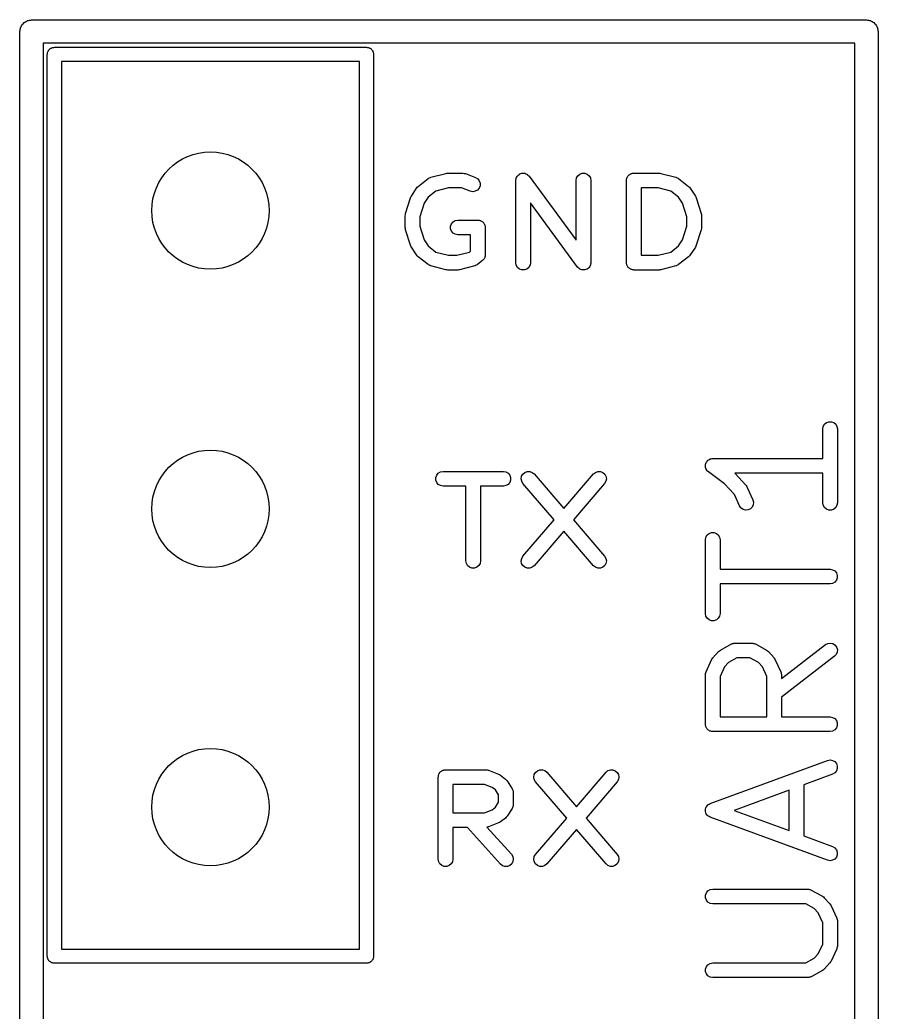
# Model space of a CAD drawing. Extents: x 10 to 287, y -200 to -10.
# Drawn here: x 62.26 to 69.57, y -58.01 to -49.56 of the extents above; entities that cross this region are included whole.
import ezdxf

# ---------------------------------------------------------------- set-up
doc = ezdxf.new("R2010")
doc.units = 0
doc.header["$MEASUREMENT"] = 0
doc.layers.add('BLACK', color=7, linetype='CONTINUOUS')

msp = doc.modelspace()

# ---------------------------------------------------------------- linework, layer by layer
at = {"layer": 'Black'}
for p, q in [((62.2704, -49.607), (62.276, -49.6003)), ((62.276, -49.6003), (62.2804, -49.5927)), ((62.2804, -49.5927), (62.2871, -49.5871)), ((62.2871, -49.5871), (62.2927, -49.5804)), ((62.2927, -49.5804), (62.3003, -49.576)), ((62.3003, -49.576), (62.307, -49.5704)), ((62.307, -49.5704), (62.3152, -49.5674)), ((62.3152, -49.5674), (62.3228, -49.563)), ((62.3228, -49.563), (62.3314, -49.5615)), ((62.3314, -49.5615), (62.3396, -49.5585)), ((62.3396, -49.5585), (62.3484, -49.5585)), ((62.3484, -49.5585), (62.357, -49.557)), ((62.357, -49.557), (69.469, -49.557)), ((69.469, -49.557), (69.4776, -49.5585)), ((69.4776, -49.5585), (69.4864, -49.5585)), ((69.4864, -49.5585), (69.4946, -49.5615)), ((69.4946, -49.5615), (69.5032, -49.563)), ((69.5032, -49.563), (69.5108, -49.5674)), ((69.5108, -49.5674), (69.519, -49.5704)), ((69.519, -49.5704), (69.5257, -49.576)), ((69.5257, -49.576), (69.5333, -49.5804)), ((69.5333, -49.5804), (69.5389, -49.5871)), ((69.5389, -49.5871), (69.5456, -49.5927)), ((69.5456, -49.5927), (69.55, -49.6003)), ((69.55, -49.6003), (69.5556, -49.607)), ((62.257, -49.657), (62.2585, -49.6484)), ((62.257, -57.15), (62.257, -49.657)), ((62.2585, -49.6396), (62.2615, -49.6314)), ((62.2585, -49.6484), (62.2585, -49.6396)), ((62.2615, -49.6314), (62.263, -49.6228)), ((62.263, -49.6228), (62.2674, -49.6152)), ((62.2674, -49.6152), (62.2704, -49.607)), ((69.5556, -49.607), (69.5586, -49.6152)), ((69.5586, -49.6152), (69.563, -49.6228)), ((69.563, -49.6228), (69.5645, -49.6314)), ((69.5645, -49.6314), (69.5675, -49.6396)), ((69.5675, -49.6396), (69.5675, -49.6484)), ((69.5675, -49.6484), (69.569, -49.657)), ((69.569, -49.657), (69.569, -60.325)), ((62.457, -49.757), (62.457, -57.15)), ((69.369, -49.757), (62.457, -49.757)), ((69.369, -60.225), (69.369, -49.757)), ((62.491, -49.851), (62.4919, -49.8458)), ((62.491, -57.531), (62.491, -49.851)), ((62.4919, -49.8406), (62.4937, -49.8357)), ((62.4919, -49.8458), (62.4919, -49.8406)), ((62.4937, -49.8357), (62.4946, -49.8305)), ((62.4946, -49.8305), (62.4972, -49.8259)), ((62.4972, -49.8259), (62.499, -49.821)), ((62.499, -49.821), (62.5024, -49.817)), ((62.5024, -49.817), (62.505, -49.8124)), ((62.505, -49.8124), (62.5091, -49.8091)), ((62.5091, -49.8091), (62.5124, -49.805)), ((62.5124, -49.805), (62.517, -49.8024)), ((62.517, -49.8024), (62.521, -49.799)), ((62.521, -49.799), (62.5259, -49.7972)), ((62.5259, -49.7972), (62.5305, -49.7946)), ((62.5305, -49.7946), (62.5357, -49.7937)), ((62.5357, -49.7937), (62.5406, -49.7919)), ((62.5406, -49.7919), (62.5458, -49.7919)), ((62.5458, -49.7919), (62.551, -49.791)), ((62.551, -49.791), (65.211, -49.791)), ((65.211, -49.791), (65.2162, -49.7919)), ((65.2162, -49.7919), (65.2214, -49.7919)), ((65.2214, -49.7919), (65.2263, -49.7937)), ((65.2263, -49.7937), (65.2315, -49.7946)), ((65.2315, -49.7946), (65.2361, -49.7972)), ((65.2361, -49.7972), (65.241, -49.799)), ((65.241, -49.799), (65.245, -49.8024)), ((65.245, -49.8024), (65.2496, -49.805)), ((65.2496, -49.805), (65.2529, -49.8091)), ((65.2529, -49.8091), (65.257, -49.8124)), ((65.257, -49.8124), (65.2596, -49.817)), ((65.2596, -49.817), (65.263, -49.821)), ((65.263, -49.821), (65.2648, -49.8259)), ((65.2648, -49.8259), (65.2674, -49.8305)), ((65.2674, -49.8305), (65.2683, -49.8357)), ((65.2683, -49.8357), (65.2701, -49.8406)), ((65.2701, -49.8406), (65.2701, -49.8458)), ((65.2701, -49.8458), (65.271, -49.851)), ((65.271, -49.851), (65.271, -57.531)), ((62.611, -49.911), (62.611, -57.471)), ((65.151, -49.911), (62.611, -49.911)), ((65.151, -57.471), (65.151, -49.911)), ((65.7577, -50.8975), (65.8863, -50.8642)), ((65.8863, -50.8642), (65.8942, -50.8635)), ((65.8942, -50.8635), (65.902, -50.8622)), ((65.902, -50.8622), (66.0306, -50.8622)), ((66.0306, -50.8622), (66.0313, -50.8623)), ((66.0313, -50.8623), (66.0319, -50.8622)), ((66.0319, -50.8622), (66.0419, -50.8642)), ((66.0419, -50.8642), (66.0519, -50.8659)), ((66.0519, -50.8659), (66.0525, -50.8663)), ((66.0525, -50.8663), (66.0532, -50.8664)), ((66.0532, -50.8664), (66.1389, -50.8997)), ((66.5155, -50.8698), (66.5172, -50.8686)), ((66.5172, -50.8686), (66.5257, -50.8661)), ((66.5257, -50.8661), (66.534, -50.8631)), ((66.534, -50.8631), (66.536, -50.8631)), ((66.536, -50.8631), (66.538, -50.8625)), ((66.538, -50.8625), (66.5469, -50.8631)), ((66.5469, -50.8631), (66.5557, -50.8631)), ((66.5557, -50.8631), (66.5576, -50.8638)), ((66.5576, -50.8638), (66.5597, -50.8639)), ((66.5597, -50.8639), (66.5678, -50.8675)), ((66.5678, -50.8675), (66.5761, -50.8705)), ((67.0279, -50.8705), (67.0483, -50.8631)), ((67.0483, -50.8631), (67.07, -50.8631)), ((67.07, -50.8631), (67.0904, -50.8705)), ((67.4565, -50.8705), (67.4616, -50.8687)), ((67.4616, -50.8687), (67.4663, -50.8659)), ((67.4663, -50.8659), (67.4717, -50.865)), ((67.4717, -50.865), (67.4769, -50.8631)), ((67.4769, -50.8631), (67.4823, -50.8631)), ((67.4823, -50.8631), (67.4877, -50.8622)), ((67.4877, -50.8622), (67.702, -50.8622)), ((67.702, -50.8622), (67.7098, -50.8635)), ((67.7098, -50.8635), (67.7177, -50.8642)), ((67.7177, -50.8642), (67.8463, -50.8975)), ((65.6493, -50.9753), (65.7351, -50.9087)), ((65.7351, -50.9087), (65.7367, -50.9078)), ((65.7367, -50.9078), (65.738, -50.9065)), ((65.738, -50.9065), (65.7462, -50.9027)), ((65.7462, -50.9027), (65.7542, -50.8985)), ((65.7542, -50.8985), (65.7561, -50.8983)), ((65.7561, -50.8983), (65.7577, -50.8975)), ((66.1389, -50.8997), (66.1575, -50.911)), ((66.1575, -50.911), (66.1711, -50.9279)), ((66.1711, -50.9279), (66.1781, -50.9485)), ((66.1781, -50.9485), (66.1776, -50.9702)), ((66.4824, -50.9247), (66.4827, -50.9227)), ((66.4824, -51.6247), (66.4824, -50.9247)), ((66.4825, -50.9206), (66.4846, -50.912)), ((66.4827, -50.9227), (66.4825, -50.9206)), ((66.4846, -50.912), (66.4861, -50.9033)), ((66.4861, -50.9033), (66.4871, -50.9015)), ((66.4871, -50.9015), (66.4876, -50.8995)), ((66.4876, -50.8995), (66.4925, -50.8922)), ((66.4925, -50.8922), (66.497, -50.8845)), ((66.497, -50.8845), (66.4985, -50.8832)), ((66.4985, -50.8832), (66.4997, -50.8815)), ((66.4997, -50.8815), (66.5068, -50.8762)), ((66.5068, -50.8762), (66.5136, -50.8705)), ((66.5136, -50.8705), (66.5155, -50.8698)), ((66.5761, -50.8705), (66.5777, -50.8718)), ((66.5777, -50.8718), (66.5795, -50.8727)), ((66.5795, -50.8727), (66.5859, -50.8788)), ((66.5859, -50.8788), (66.5927, -50.8845)), ((66.5927, -50.8845), (66.5938, -50.8863)), ((66.5938, -50.8863), (66.5952, -50.8877)), ((66.5952, -50.8877), (66.9966, -51.434)), ((66.9966, -50.9247), (67.0004, -50.9033)), ((66.9966, -51.434), (66.9966, -50.9247)), ((67.0004, -50.9033), (67.0113, -50.8845)), ((67.0113, -50.8845), (67.0279, -50.8705)), ((67.0904, -50.8705), (67.107, -50.8845)), ((67.107, -50.8845), (67.1179, -50.9033)), ((67.1179, -50.9033), (67.1216, -50.9247)), ((67.1216, -50.9247), (67.1216, -51.6247)), ((67.4252, -50.9247), (67.4262, -50.9193)), ((67.4252, -51.6247), (67.4252, -50.9247)), ((67.4262, -50.9138), (67.428, -50.9087)), ((67.4262, -50.9193), (67.4262, -50.9138)), ((67.428, -50.9087), (67.429, -50.9033)), ((67.429, -50.9033), (67.4317, -50.8986)), ((67.4317, -50.8986), (67.4336, -50.8934)), ((67.4336, -50.8934), (67.4371, -50.8892)), ((67.4371, -50.8892), (67.4398, -50.8845)), ((67.4398, -50.8845), (67.444, -50.881)), ((67.444, -50.881), (67.4475, -50.8768)), ((67.4475, -50.8768), (67.4523, -50.8741)), ((67.4523, -50.8741), (67.4565, -50.8705)), ((67.8463, -50.8975), (67.8479, -50.8983)), ((67.8479, -50.8983), (67.8498, -50.8985)), ((67.8498, -50.8985), (67.8578, -50.9027)), ((67.8578, -50.9027), (67.866, -50.9065)), ((67.866, -50.9065), (67.8673, -50.9078)), ((67.8673, -50.9078), (67.8689, -50.9087)), ((67.8689, -50.9087), (67.9547, -50.9753)), ((65.5923, -51.0575), (65.6351, -50.9909)), ((65.6351, -50.9909), (65.6423, -50.9831)), ((65.6423, -50.9831), (65.6493, -50.9753)), ((65.8016, -51.0153), (65.7345, -51.0674)), ((65.91, -50.9872), (65.8016, -51.0153)), ((66.0188, -50.9872), (65.91, -50.9872)), ((66.0936, -51.0162), (66.0188, -50.9872)), ((66.1149, -51.0205), (66.0936, -51.0162)), ((66.1364, -51.0172), (66.1149, -51.0205)), ((66.1554, -51.0067), (66.1364, -51.0172)), ((66.1697, -50.9904), (66.1554, -51.0067)), ((66.1776, -50.9702), (66.1697, -50.9904)), ((67.5502, -50.9872), (67.5502, -51.5622)), ((67.694, -50.9872), (67.5502, -50.9872)), ((67.8024, -51.0153), (67.694, -50.9872)), ((67.8695, -51.0674), (67.8024, -51.0153)), ((67.9547, -50.9753), (67.9617, -50.9831)), ((67.9617, -50.9831), (67.9689, -50.9909)), ((67.9689, -50.9909), (68.0117, -51.0575)), ((65.5425, -51.2055), (65.5854, -51.0722)), ((65.5854, -51.0722), (65.5891, -51.065)), ((65.5891, -51.065), (65.5923, -51.0575)), ((65.7019, -51.1182), (65.6645, -51.2345)), ((65.7345, -51.0674), (65.7019, -51.1182)), ((67.0088, -51.6617), (66.6074, -51.1153)), ((66.6074, -51.1153), (66.6074, -51.6247)), ((67.9021, -51.1182), (67.8695, -51.0674)), ((67.9395, -51.2345), (67.9021, -51.1182)), ((68.0117, -51.0575), (68.0149, -51.065)), ((68.0149, -51.065), (68.0186, -51.0722)), ((68.0186, -51.0722), (68.0615, -51.2055)), ((65.5412, -51.2151), (65.5425, -51.2055)), ((68.0615, -51.2055), (68.0628, -51.2151)), ((65.5395, -51.2247), (65.5412, -51.2151)), ((65.5395, -51.3247), (65.5395, -51.2247)), ((65.6645, -51.2345), (65.6645, -51.3149)), ((65.9336, -51.2934), (65.9475, -51.2768)), ((65.9475, -51.2768), (65.9663, -51.2659)), ((65.9663, -51.2659), (65.9877, -51.2622)), ((65.9877, -51.2622), (66.1591, -51.2622)), ((66.1591, -51.2622), (66.1645, -51.2631)), ((66.1645, -51.2631), (66.17, -51.2631)), ((66.17, -51.2631), (66.1751, -51.265)), ((66.1751, -51.265), (66.1805, -51.2659)), ((66.1805, -51.2659), (66.1853, -51.2687)), ((66.1853, -51.2687), (66.1904, -51.2705)), ((66.1904, -51.2705), (66.1946, -51.2741)), ((66.1946, -51.2741), (66.1993, -51.2768)), ((66.1993, -51.2768), (66.2028, -51.281)), ((66.2028, -51.281), (66.207, -51.2845)), ((66.207, -51.2845), (66.2098, -51.2892)), ((66.2098, -51.2892), (66.2133, -51.2934)), ((67.9395, -51.3149), (67.9395, -51.2345)), ((68.0628, -51.2151), (68.0645, -51.2247)), ((68.0645, -51.2247), (68.0645, -51.3247)), ((65.5412, -51.3342), (65.5395, -51.3247)), ((65.5425, -51.3438), (65.5412, -51.3342)), ((65.5854, -51.4771), (65.5425, -51.3438)), ((65.6645, -51.3149), (65.7019, -51.4311)), ((65.9262, -51.3138), (65.9336, -51.2934)), ((65.9262, -51.3355), (65.9262, -51.3138)), ((65.9336, -51.3559), (65.9262, -51.3355)), ((65.9475, -51.3725), (65.9336, -51.3559)), ((65.9663, -51.3834), (65.9475, -51.3725)), ((66.2133, -51.2934), (66.2151, -51.2986)), ((66.2151, -51.2986), (66.2179, -51.3033)), ((66.2179, -51.3033), (66.2188, -51.3087)), ((66.2188, -51.3087), (66.2207, -51.3138)), ((66.2207, -51.3138), (66.2207, -51.3193)), ((66.2207, -51.3193), (66.2216, -51.3247)), ((66.2216, -51.3247), (66.2216, -51.558)), ((67.9021, -51.4311), (67.9395, -51.3149)), ((68.0615, -51.3438), (68.0186, -51.4771)), ((68.0628, -51.3342), (68.0615, -51.3438)), ((68.0645, -51.3247), (68.0628, -51.3342)), ((65.7019, -51.4311), (65.7345, -51.4819)), ((65.9877, -51.3872), (65.9663, -51.3834)), ((66.0966, -51.3872), (65.9877, -51.3872)), ((66.0966, -51.5274), (66.0966, -51.3872)), ((67.8695, -51.4819), (67.9021, -51.4311)), ((65.5891, -51.4843), (65.5854, -51.4771)), ((65.5923, -51.4918), (65.5891, -51.4843)), ((65.6351, -51.5585), (65.5923, -51.4918)), ((65.7345, -51.4819), (65.8016, -51.5341)), ((65.8016, -51.5341), (65.91, -51.5622)), ((65.9797, -51.5622), (66.0881, -51.5341)), ((66.0881, -51.5341), (66.0966, -51.5274)), ((67.694, -51.5622), (67.8024, -51.5341)), ((67.8024, -51.5341), (67.8695, -51.4819)), ((68.0117, -51.4918), (67.9689, -51.5585)), ((68.0149, -51.4843), (68.0117, -51.4918)), ((68.0186, -51.4771), (68.0149, -51.4843)), ((65.6423, -51.5662), (65.6351, -51.5585)), ((65.6493, -51.574), (65.6423, -51.5662)), ((65.7351, -51.6407), (65.6493, -51.574)), ((65.91, -51.5622), (65.9797, -51.5622)), ((66.1975, -51.6073), (66.1547, -51.6407)), ((66.202, -51.6024), (66.1975, -51.6073)), ((66.207, -51.5982), (66.202, -51.6024)), ((66.2092, -51.5944), (66.207, -51.5982)), ((66.2121, -51.5912), (66.2092, -51.5944)), ((66.2146, -51.5851), (66.2121, -51.5912)), ((66.2179, -51.5794), (66.2146, -51.5851)), ((66.2186, -51.5751), (66.2179, -51.5794)), ((66.2202, -51.5711), (66.2186, -51.5751)), ((66.2205, -51.5645), (66.2202, -51.5711)), ((66.2216, -51.558), (66.2205, -51.5645)), ((66.4861, -51.646), (66.4824, -51.6247)), ((66.6074, -51.6247), (66.6036, -51.646)), ((67.1215, -51.6287), (67.1194, -51.6373)), ((67.1216, -51.6247), (67.1213, -51.6267)), ((67.1213, -51.6267), (67.1215, -51.6287)), ((67.4262, -51.6301), (67.4252, -51.6247)), ((67.5502, -51.5622), (67.694, -51.5622)), ((67.9547, -51.574), (67.8689, -51.6407)), ((67.9618, -51.5661), (67.9547, -51.574)), ((67.9689, -51.5585), (67.9618, -51.5661)), ((65.7367, -51.6415), (65.7351, -51.6407)), ((65.738, -51.6428), (65.7367, -51.6415)), ((65.7462, -51.6466), (65.738, -51.6428)), ((65.7542, -51.6508), (65.7462, -51.6466)), ((65.7561, -51.6511), (65.7542, -51.6508)), ((65.7577, -51.6518), (65.7561, -51.6511)), ((65.8863, -51.6852), (65.7577, -51.6518)), ((65.8942, -51.6858), (65.8863, -51.6852)), ((65.902, -51.6872), (65.8942, -51.6858)), ((65.9877, -51.6872), (65.902, -51.6872)), ((65.9955, -51.6858), (65.9877, -51.6872)), ((66.0034, -51.6852), (65.9955, -51.6858)), ((66.132, -51.6518), (66.0034, -51.6852)), ((66.1336, -51.6511), (66.132, -51.6518)), ((66.1355, -51.6508), (66.1336, -51.6511)), ((66.1435, -51.6466), (66.1355, -51.6508)), ((66.1517, -51.6428), (66.1435, -51.6466)), ((66.153, -51.6415), (66.1517, -51.6428)), ((66.1547, -51.6407), (66.153, -51.6415)), ((66.497, -51.6648), (66.4861, -51.646)), ((66.5136, -51.6788), (66.497, -51.6648)), ((66.534, -51.6862), (66.5136, -51.6788)), ((66.5557, -51.6862), (66.534, -51.6862)), ((66.5761, -51.6788), (66.5557, -51.6862)), ((66.5927, -51.6648), (66.5761, -51.6788)), ((66.6036, -51.646), (66.5927, -51.6648)), ((67.0102, -51.6631), (67.0088, -51.6617)), ((67.0113, -51.6648), (67.0102, -51.6631)), ((67.0181, -51.6705), (67.0113, -51.6648)), ((67.0245, -51.6767), (67.0181, -51.6705)), ((67.0263, -51.6775), (67.0245, -51.6767)), ((67.0279, -51.6788), (67.0263, -51.6775)), ((67.0362, -51.6818), (67.0279, -51.6788)), ((67.0443, -51.6854), (67.0362, -51.6818)), ((67.0464, -51.6855), (67.0443, -51.6854)), ((67.0483, -51.6862), (67.0464, -51.6855)), ((67.0571, -51.6862), (67.0483, -51.6862)), ((67.066, -51.6868), (67.0571, -51.6862)), ((67.068, -51.6862), (67.066, -51.6868)), ((67.07, -51.6862), (67.068, -51.6862)), ((67.0783, -51.6832), (67.07, -51.6862)), ((67.0868, -51.6807), (67.0783, -51.6832)), ((67.0885, -51.6795), (67.0868, -51.6807)), ((67.0904, -51.6788), (67.0885, -51.6795)), ((67.0972, -51.6731), (67.0904, -51.6788)), ((67.1043, -51.6678), (67.0972, -51.6731)), ((67.1055, -51.6662), (67.1043, -51.6678)), ((67.107, -51.6648), (67.1055, -51.6662)), ((67.1115, -51.6572), (67.107, -51.6648)), ((67.1164, -51.6498), (67.1115, -51.6572)), ((67.1169, -51.6478), (67.1164, -51.6498)), ((67.1179, -51.646), (67.1169, -51.6478)), ((67.1194, -51.6373), (67.1179, -51.646)), ((67.4262, -51.6355), (67.4262, -51.6301)), ((67.428, -51.6407), (67.4262, -51.6355)), ((67.429, -51.646), (67.428, -51.6407)), ((67.4317, -51.6508), (67.429, -51.646)), ((67.4336, -51.6559), (67.4317, -51.6508)), ((67.4371, -51.6601), (67.4336, -51.6559)), ((67.4398, -51.6648), (67.4371, -51.6601)), ((67.444, -51.6684), (67.4398, -51.6648)), ((67.4475, -51.6725), (67.444, -51.6684)), ((67.4523, -51.6753), (67.4475, -51.6725)), ((67.4565, -51.6788), (67.4523, -51.6753)), ((67.4616, -51.6807), (67.4565, -51.6788)), ((67.4663, -51.6834), (67.4616, -51.6807)), ((67.4717, -51.6843), (67.4663, -51.6834)), ((67.4769, -51.6862), (67.4717, -51.6843)), ((67.4823, -51.6862), (67.4769, -51.6862)), ((67.4877, -51.6872), (67.4823, -51.6862)), ((67.702, -51.6872), (67.4877, -51.6872)), ((67.7098, -51.6858), (67.702, -51.6872)), ((67.7177, -51.6852), (67.7098, -51.6858)), ((67.8463, -51.6518), (67.7177, -51.6852)), ((67.8479, -51.6511), (67.8463, -51.6518)), ((67.8498, -51.6508), (67.8479, -51.6511)), ((67.8578, -51.6466), (67.8498, -51.6508)), ((67.866, -51.6428), (67.8578, -51.6466)), ((67.8673, -51.6415), (67.866, -51.6428)), ((67.8689, -51.6407), (67.8673, -51.6415)), ((69.1281, -52.9869), (69.1485, -52.9795)), ((69.1485, -52.9795), (69.1702, -52.9795)), ((69.1702, -52.9795), (69.1906, -52.9869)), ((69.0969, -53.041), (69.1007, -53.0197)), ((69.0969, -53.2928), (69.0969, -53.041)), ((69.1007, -53.0197), (69.1115, -53.0009)), ((69.1115, -53.0009), (69.1281, -52.9869)), ((69.1906, -52.9869), (69.2073, -53.0009)), ((69.2073, -53.0009), (69.2181, -53.0197)), ((69.2181, -53.0197), (69.2219, -53.041)), ((69.2219, -53.041), (69.2219, -53.6696)), ((68.1053, -53.3241), (68.1109, -53.3173)), ((68.1109, -53.3173), (68.1162, -53.3102)), ((68.1162, -53.3102), (68.1179, -53.309)), ((68.1179, -53.309), (68.1192, -53.3075)), ((68.1192, -53.3075), (68.1269, -53.303)), ((68.1269, -53.303), (68.1342, -53.2981)), ((68.1342, -53.2981), (68.1362, -53.2976)), ((68.1362, -53.2976), (68.138, -53.2966)), ((68.138, -53.2966), (68.1467, -53.2951)), ((68.1467, -53.2951), (68.1553, -53.293)), ((68.1553, -53.293), (68.1574, -53.2932)), ((68.1574, -53.2932), (68.1594, -53.2928)), ((68.1594, -53.2928), (69.0969, -53.2928)), ((65.8409, -53.4059), (65.8623, -53.4022)), ((65.8623, -53.4022), (66.3766, -53.4022)), ((66.3766, -53.4022), (66.3979, -53.4059)), ((66.559, -53.4109), (66.5794, -53.4032)), ((66.5794, -53.4032), (66.6011, -53.403)), ((66.6011, -53.403), (66.6215, -53.4102)), ((67.1602, -53.4102), (67.1806, -53.403)), ((67.1806, -53.403), (67.2024, -53.4032)), ((67.2024, -53.4032), (67.2227, -53.4109)), ((68.0973, -53.3485), (68.0978, -53.3465)), ((68.0978, -53.3574), (68.0973, -53.3485)), ((68.0978, -53.3445), (68.1009, -53.3362)), ((68.0978, -53.3465), (68.0978, -53.3445)), ((68.0978, -53.3662), (68.0978, -53.3574)), ((68.0985, -53.3681), (68.0978, -53.3662)), ((68.0987, -53.3702), (68.0985, -53.3681)), ((68.1022, -53.3783), (68.0987, -53.3702)), ((68.1009, -53.3362), (68.1033, -53.3277)), ((68.1053, -53.3866), (68.1022, -53.3783)), ((68.1033, -53.3277), (68.1045, -53.326)), ((68.1045, -53.326), (68.1053, -53.3241)), ((68.1066, -53.3882), (68.1053, -53.3866)), ((68.1074, -53.3901), (68.1066, -53.3882)), ((68.1135, -53.3964), (68.1074, -53.3901)), ((68.1192, -53.4032), (68.1135, -53.3964)), ((68.121, -53.4042), (68.1192, -53.4032)), ((68.1224, -53.4057), (68.121, -53.4042)), ((65.8007, -53.4538), (65.8082, -53.4334)), ((65.8007, -53.4755), (65.8007, -53.4538)), ((65.8082, -53.4959), (65.8007, -53.4755)), ((65.8082, -53.4334), (65.8221, -53.4168)), ((65.8221, -53.4168), (65.8409, -53.4059)), ((66.3979, -53.4059), (66.4167, -53.4168)), ((66.4167, -53.4168), (66.4307, -53.4334)), ((66.4307, -53.4334), (66.4381, -53.4538)), ((66.4381, -53.4755), (66.4307, -53.4959)), ((66.4381, -53.4538), (66.4381, -53.4755)), ((66.5284, -53.4653), (66.5319, -53.4439)), ((66.5324, -53.4867), (66.5284, -53.4653)), ((66.5319, -53.4439), (66.5426, -53.425)), ((66.5434, -53.5053), (66.5324, -53.4867)), ((66.5426, -53.425), (66.559, -53.4109)), ((66.6215, -53.4102), (66.6383, -53.424)), ((66.6383, -53.424), (66.8909, -53.7186)), ((66.8909, -53.7186), (67.1434, -53.424)), ((67.1434, -53.424), (67.1602, -53.4102)), ((67.2227, -53.4109), (67.2392, -53.425)), ((67.2494, -53.4867), (67.2383, -53.5053)), ((67.2392, -53.425), (67.2498, -53.4439)), ((67.2534, -53.4653), (67.2494, -53.4867)), ((67.2498, -53.4439), (67.2534, -53.4653)), ((68.2602, -53.5068), (68.1224, -53.4057)), ((69.0969, -53.4178), (68.3482, -53.4178)), ((68.3482, -53.4178), (68.3485, -53.4181)), ((68.3485, -53.4181), (68.4437, -53.5228)), ((69.0969, -53.6696), (69.0969, -53.4178)), ((65.8221, -53.5125), (65.8082, -53.4959)), ((65.8409, -53.5234), (65.8221, -53.5125)), ((65.8623, -53.5272), (65.8409, -53.5234)), ((66.0569, -53.5272), (65.8623, -53.5272)), ((66.0569, -54.1647), (66.0569, -53.5272)), ((66.3766, -53.5272), (66.1819, -53.5272)), ((66.1819, -53.5272), (66.1819, -54.1647)), ((66.3979, -53.5234), (66.3766, -53.5272)), ((66.4167, -53.5125), (66.3979, -53.5234)), ((66.4307, -53.4959), (66.4167, -53.5125)), ((66.8085, -53.8147), (66.5434, -53.5053)), ((67.2383, -53.5053), (66.9732, -53.8147)), ((68.3446, -53.5996), (68.2602, -53.5068)), ((68.4437, -53.5228), (68.4489, -53.531)), ((68.4489, -53.531), (68.4544, -53.539)), ((68.4544, -53.539), (68.502, -53.6438)), ((68.3882, -53.6955), (68.3446, -53.5996)), ((68.502, -53.6438), (68.5074, -53.6648)), ((68.4005, -53.7134), (68.3882, -53.6955)), ((68.4181, -53.726), (68.4005, -53.7134)), ((68.439, -53.7318), (68.4181, -53.726)), ((68.4607, -53.7301), (68.439, -53.7318)), ((68.4804, -53.7212), (68.4607, -53.7301)), ((68.4959, -53.706), (68.4804, -53.7212)), ((68.5053, -53.6864), (68.4959, -53.706)), ((68.5074, -53.6648), (68.5053, -53.6864)), ((69.1007, -53.691), (69.0969, -53.6696)), ((69.1115, -53.7098), (69.1007, -53.691)), ((69.1281, -53.7237), (69.1115, -53.7098)), ((69.1485, -53.7312), (69.1281, -53.7237)), ((69.1702, -53.7312), (69.1485, -53.7312)), ((69.1906, -53.7237), (69.1702, -53.7312)), ((69.2073, -53.7098), (69.1906, -53.7237)), ((69.2181, -53.691), (69.2073, -53.7098)), ((69.2219, -53.6696), (69.2181, -53.691)), ((66.5434, -54.124), (66.8085, -53.8147)), ((66.9732, -53.8147), (67.2383, -54.124)), ((66.8909, -53.9107), (66.6383, -54.2053)), ((67.1434, -54.2053), (66.8909, -53.9107)), ((68.0969, -53.9839), (68.1007, -53.9625)), ((68.0969, -54.6125), (68.0969, -53.9839)), ((68.1007, -53.9625), (68.1115, -53.9437)), ((68.1115, -53.9437), (68.1281, -53.9298)), ((68.1281, -53.9298), (68.1485, -53.9224)), ((68.1485, -53.9224), (68.1702, -53.9224)), ((68.1702, -53.9224), (68.1906, -53.9298)), ((68.1906, -53.9298), (68.2073, -53.9437)), ((68.2073, -53.9437), (68.2181, -53.9625)), ((68.2181, -53.9625), (68.2219, -53.9839)), ((68.2219, -53.9839), (68.2219, -54.2357)), ((66.0607, -54.186), (66.0569, -54.1647)), ((66.1819, -54.1647), (66.1782, -54.186)), ((66.5284, -54.164), (66.5324, -54.1427)), ((66.5319, -54.1854), (66.5284, -54.164)), ((66.5324, -54.1427), (66.5434, -54.124)), ((67.2383, -54.124), (67.2494, -54.1427)), ((67.2494, -54.1427), (67.2534, -54.164)), ((67.2534, -54.164), (67.2498, -54.1854)), ((66.0716, -54.2048), (66.0607, -54.186)), ((66.0882, -54.2188), (66.0716, -54.2048)), ((66.1086, -54.2262), (66.0882, -54.2188)), ((66.1303, -54.2262), (66.1086, -54.2262)), ((66.1507, -54.2188), (66.1303, -54.2262)), ((66.1673, -54.2048), (66.1507, -54.2188)), ((66.1782, -54.186), (66.1673, -54.2048)), ((66.5426, -54.2043), (66.5319, -54.1854)), ((66.559, -54.2185), (66.5426, -54.2043)), ((66.5794, -54.2261), (66.559, -54.2185)), ((66.6011, -54.2263), (66.5794, -54.2261)), ((66.6215, -54.2191), (66.6011, -54.2263)), ((66.6383, -54.2053), (66.6215, -54.2191)), ((67.1602, -54.2191), (67.1434, -54.2053)), ((67.1806, -54.2263), (67.1602, -54.2191)), ((67.2024, -54.2261), (67.1806, -54.2263)), ((67.2227, -54.2185), (67.2024, -54.2261)), ((67.2392, -54.2043), (67.2227, -54.2185)), ((67.2498, -54.1854), (67.2392, -54.2043)), ((68.2219, -54.2357), (69.1594, -54.2357)), ((69.1594, -54.2357), (69.1808, -54.2395)), ((69.1808, -54.2395), (69.1996, -54.2503)), ((69.1996, -54.2503), (69.2135, -54.2669)), ((69.2135, -54.3294), (69.1996, -54.3461)), ((69.2135, -54.2669), (69.2209, -54.2873)), ((69.2209, -54.309), (69.2135, -54.3294)), ((69.2209, -54.2873), (69.2209, -54.309)), ((69.1594, -54.3607), (68.2219, -54.3607)), ((68.2219, -54.3607), (68.2219, -54.6125)), ((69.1808, -54.3569), (69.1594, -54.3607)), ((69.1996, -54.3461), (69.1808, -54.3569)), ((68.1007, -54.6339), (68.0969, -54.6125)), ((68.1115, -54.6526), (68.1007, -54.6339)), ((68.1281, -54.6666), (68.1115, -54.6526)), ((68.1485, -54.674), (68.1281, -54.6666)), ((68.1906, -54.6666), (68.1702, -54.674)), ((68.2073, -54.6526), (68.1906, -54.6666)), ((68.2181, -54.6339), (68.2073, -54.6526)), ((68.2219, -54.6125), (68.2181, -54.6339)), ((68.1702, -54.674), (68.1485, -54.674)), ((68.2165, -54.9308), (68.2245, -54.9244)), ((68.2245, -54.9244), (68.3197, -54.872)), ((68.3197, -54.872), (68.3243, -54.8704)), ((68.3243, -54.8704), (68.3285, -54.868)), ((68.3285, -54.868), (68.3345, -54.867)), ((68.3345, -54.867), (68.3403, -54.865)), ((68.3403, -54.865), (68.3451, -54.8651)), ((68.3451, -54.8651), (68.3499, -54.8643)), ((68.3499, -54.8643), (68.4927, -54.8643)), ((68.4927, -54.8643), (68.4975, -54.8651)), ((68.4975, -54.8651), (68.5023, -54.865)), ((68.5023, -54.865), (68.5081, -54.867)), ((68.5081, -54.867), (68.5141, -54.868)), ((68.5141, -54.868), (68.5183, -54.8704)), ((68.5183, -54.8704), (68.5228, -54.872)), ((68.5228, -54.872), (68.6181, -54.9244)), ((68.6181, -54.9244), (68.6261, -54.9308)), ((68.7457, -55.1664), (69.1213, -54.8772)), ((69.1213, -54.8772), (69.1405, -54.8672)), ((69.1405, -54.8672), (69.162, -54.8643)), ((69.162, -54.8643), (69.1832, -54.869)), ((69.1832, -54.869), (69.2015, -54.8806)), ((69.2015, -54.8806), (69.2148, -54.8978)), ((69.2148, -54.8978), (69.2213, -54.9185)), ((69.2213, -54.9185), (69.2204, -54.9402)), ((68.1025, -55.1104), (68.1501, -55.0057)), ((68.1501, -55.0057), (68.1556, -54.9977)), ((68.1556, -54.9977), (68.1608, -54.9895)), ((68.1608, -54.9895), (68.2084, -54.9371)), ((68.2084, -54.9371), (68.2165, -54.9308)), ((68.3659, -54.9893), (68.2939, -55.0289)), ((68.4767, -54.9893), (68.3659, -54.9893)), ((68.5487, -55.0289), (68.4767, -54.9893)), ((68.6261, -54.9308), (68.6342, -54.9371)), ((68.6342, -54.9371), (68.6818, -54.9895)), ((68.6818, -54.9895), (68.687, -54.9977)), ((68.687, -54.9977), (68.6925, -55.0057)), ((68.6925, -55.0057), (68.7401, -55.1104)), ((69.1975, -54.9763), (68.7457, -55.3242)), ((69.2121, -54.9603), (69.1975, -54.9763)), ((69.2204, -54.9402), (69.2121, -54.9603)), ((68.2598, -55.0663), (68.2219, -55.1498)), ((68.2939, -55.0289), (68.2598, -55.0663)), ((68.5827, -55.0663), (68.5487, -55.0289)), ((68.6207, -55.1498), (68.5827, -55.0663)), ((68.0969, -55.1363), (68.0973, -55.1339)), ((68.0969, -55.5553), (68.0969, -55.1363)), ((68.0971, -55.1314), (68.0992, -55.1232)), ((68.0973, -55.1339), (68.0971, -55.1314)), ((68.0992, -55.1232), (68.1007, -55.1149)), ((68.1007, -55.1149), (68.1019, -55.1128)), ((68.1019, -55.1128), (68.1025, -55.1104)), ((68.2219, -55.1498), (68.2219, -55.4928)), ((68.6207, -55.4928), (68.6207, -55.1498)), ((68.7401, -55.1104), (68.7407, -55.1128)), ((68.7407, -55.1128), (68.7419, -55.1149)), ((68.7419, -55.1149), (68.7434, -55.1232)), ((68.7434, -55.1232), (68.7455, -55.1314)), ((68.7455, -55.1314), (68.7453, -55.1339)), ((68.7453, -55.1339), (68.7457, -55.1363)), ((68.7457, -55.1363), (68.7457, -55.1664)), ((68.7457, -55.3242), (68.7457, -55.4928)), ((68.2219, -55.4928), (68.6207, -55.4928)), ((68.7457, -55.4928), (69.1594, -55.4928)), ((69.1594, -55.4928), (69.1808, -55.4966)), ((69.1808, -55.4966), (69.1996, -55.5075)), ((69.1996, -55.5075), (69.2135, -55.5241)), ((68.0978, -55.5607), (68.0969, -55.5553)), ((68.0978, -55.5662), (68.0978, -55.5607)), ((68.0997, -55.5713), (68.0978, -55.5662)), ((68.1007, -55.5767), (68.0997, -55.5713)), ((68.1034, -55.5814), (68.1007, -55.5767)), ((68.1053, -55.5866), (68.1034, -55.5814)), ((68.1088, -55.5908), (68.1053, -55.5866)), ((68.1115, -55.5955), (68.1088, -55.5908)), ((68.1157, -55.599), (68.1115, -55.5955)), ((68.1192, -55.6032), (68.1157, -55.599)), ((69.2135, -55.5866), (69.1996, -55.6032)), ((69.2135, -55.5241), (69.2209, -55.5445)), ((69.2209, -55.5662), (69.2135, -55.5866)), ((69.2209, -55.5445), (69.2209, -55.5662)), ((68.1239, -55.6059), (68.1192, -55.6032)), ((68.1281, -55.6095), (68.1239, -55.6059)), ((68.1333, -55.6113), (68.1281, -55.6095)), ((68.138, -55.6141), (68.1333, -55.6113)), ((68.1434, -55.615), (68.138, -55.6141)), ((68.1485, -55.6169), (68.1434, -55.615)), ((68.154, -55.6169), (68.1485, -55.6169)), ((68.1594, -55.6178), (68.154, -55.6169)), ((69.1594, -55.6178), (68.1594, -55.6178)), ((69.1808, -55.6141), (69.1594, -55.6178)), ((69.1996, -55.6032), (69.1808, -55.6141)), ((68.1379, -56.23), (69.1379, -55.8633)), ((69.1379, -55.8633), (69.1592, -55.8595)), ((69.1592, -55.8595), (69.1806, -55.8632)), ((69.1806, -55.8632), (69.1994, -55.874)), ((69.1994, -55.874), (69.2134, -55.8906)), ((69.2134, -55.8906), (69.2209, -55.911)), ((69.221, -55.9327), (69.2136, -55.9531)), ((69.2209, -55.911), (69.221, -55.9327)), ((65.8212, -56.0047), (65.8222, -55.9993)), ((65.8212, -56.7047), (65.8212, -56.0047)), ((65.8222, -55.9938), (65.824, -55.9887)), ((65.8222, -55.9993), (65.8222, -55.9938)), ((65.824, -55.9887), (65.825, -55.9833)), ((65.825, -55.9833), (65.8277, -55.9786)), ((65.8277, -55.9786), (65.8296, -55.9734)), ((65.8296, -55.9734), (65.8331, -55.9692)), ((65.8331, -55.9692), (65.8358, -55.9645)), ((65.8358, -55.9645), (65.84, -55.961)), ((65.84, -55.961), (65.8435, -55.9568)), ((65.8435, -55.9568), (65.8483, -55.9541)), ((65.8483, -55.9541), (65.8525, -55.9505)), ((65.8525, -55.9505), (65.8576, -55.9487)), ((65.8576, -55.9487), (65.8623, -55.9459)), ((65.8623, -55.9459), (65.8677, -55.945)), ((65.8677, -55.945), (65.8729, -55.9431)), ((65.8729, -55.9431), (65.8783, -55.9431)), ((65.8783, -55.9431), (65.8837, -55.9422)), ((65.8837, -55.9422), (66.2266, -55.9422)), ((66.2266, -55.9422), (66.2273, -55.9423)), ((66.2273, -55.9423), (66.2279, -55.9422)), ((66.2279, -55.9422), (66.2379, -55.9442)), ((66.2379, -55.9442), (66.2479, -55.9459)), ((66.2479, -55.9459), (66.2485, -55.9463)), ((66.2485, -55.9463), (66.2492, -55.9464)), ((66.2492, -55.9464), (66.3349, -55.9797)), ((66.3349, -55.9797), (66.3427, -55.9844)), ((66.3427, -55.9844), (66.3507, -55.9887)), ((66.3507, -55.9887), (66.3935, -56.022)), ((66.3935, -56.022), (66.4006, -56.0298)), ((66.6355, -56.0053), (66.639, -55.9839)), ((66.6395, -56.0267), (66.6355, -56.0053)), ((66.639, -55.9839), (66.6497, -55.965)), ((66.6497, -55.965), (66.6662, -55.9509)), ((66.6662, -55.9509), (66.6865, -55.9432)), ((66.6865, -55.9432), (66.7082, -55.943)), ((66.7082, -55.943), (66.7287, -55.9502)), ((66.7287, -55.9502), (66.7455, -55.964)), ((66.7455, -55.964), (66.998, -56.2586)), ((66.998, -56.2586), (67.2505, -55.964)), ((67.2505, -55.964), (67.2673, -55.9502)), ((67.2673, -55.9502), (67.2878, -55.943)), ((67.2878, -55.943), (67.3095, -55.9432)), ((67.3095, -55.9432), (67.3298, -55.9509)), ((67.3298, -55.9509), (67.3463, -55.965)), ((67.3463, -55.965), (67.357, -55.9839)), ((67.3605, -56.0053), (67.3565, -56.0267)), ((67.357, -55.9839), (67.3605, -56.0053)), ((69.1809, -55.9807), (68.9362, -56.0704)), ((69.1997, -55.9698), (69.1809, -55.9807)), ((69.2136, -55.9531), (69.1997, -55.9698)), ((65.9462, -56.0672), (65.9462, -56.3088)), ((66.2148, -56.0672), (65.9462, -56.0672)), ((66.2811, -56.0929), (66.2148, -56.0672)), ((66.3083, -56.1141), (66.2811, -56.0929)), ((66.4006, -56.0298), (66.4077, -56.0375)), ((66.4077, -56.0375), (66.4506, -56.1042)), ((66.4506, -56.1042), (66.4533, -56.1106)), ((66.6505, -56.0453), (66.6395, -56.0267)), ((66.9157, -56.3547), (66.6505, -56.0453)), ((67.3455, -56.0453), (67.0803, -56.3547)), ((67.3565, -56.0267), (67.3455, -56.0453)), ((68.9362, -56.0704), (68.9362, -56.5069)), ((66.3355, -56.1564), (66.3083, -56.1141)), ((66.3355, -56.2196), (66.3355, -56.1564)), ((66.4533, -56.1106), (66.4567, -56.1166)), ((66.4567, -56.1166), (66.4574, -56.1205)), ((66.4574, -56.1205), (66.459, -56.1242)), ((66.459, -56.1242), (66.4593, -56.1312)), ((66.4593, -56.1312), (66.4605, -56.138)), ((66.4605, -56.138), (66.4605, -56.238)), ((68.8112, -56.1162), (68.3409, -56.2887)), ((68.8112, -56.4611), (68.8112, -56.1162)), ((66.2811, -56.2831), (66.3083, -56.2619)), ((66.3083, -56.2619), (66.3355, -56.2196)), ((66.4506, -56.2718), (66.4077, -56.3385)), ((66.4533, -56.2654), (66.4506, -56.2718)), ((66.4567, -56.2594), (66.4533, -56.2654)), ((66.4574, -56.2555), (66.4567, -56.2594)), ((66.459, -56.2518), (66.4574, -56.2555)), ((66.4593, -56.2448), (66.459, -56.2518)), ((66.4605, -56.238), (66.4593, -56.2448)), ((68.0979, -56.2777), (68.1015, -56.2678)), ((68.1015, -56.2678), (68.1052, -56.2575)), ((68.1052, -56.2575), (68.1053, -56.2574)), ((68.1053, -56.2573), (68.1123, -56.2491)), ((68.1053, -56.2574), (68.1053, -56.2573)), ((68.1123, -56.2491), (68.1191, -56.2409)), ((68.1191, -56.2409), (68.1192, -56.2408)), ((68.1192, -56.2408), (68.1193, -56.2407)), ((68.1193, -56.2407), (68.1286, -56.2353)), ((68.1286, -56.2353), (68.1379, -56.23)), ((65.9462, -56.3088), (66.2148, -56.3088)), ((66.2148, -56.3088), (66.2811, -56.2831)), ((66.3935, -56.354), (66.3507, -56.3873)), ((66.4006, -56.3462), (66.3935, -56.354)), ((66.4077, -56.3385), (66.4006, -56.3462)), ((66.6505, -56.664), (66.9157, -56.3547)), ((67.0803, -56.3547), (67.3455, -56.664)), ((68.0978, -56.278), (68.0979, -56.2778)), ((68.0978, -56.2887), (68.0978, -56.278)), ((68.0978, -56.2994), (68.0978, -56.2887)), ((68.0979, -56.2995), (68.0978, -56.2994)), ((68.0979, -56.2778), (68.0979, -56.2777)), ((68.0979, -56.2997), (68.0979, -56.2995)), ((68.1015, -56.3095), (68.0979, -56.2997)), ((68.1052, -56.3198), (68.1015, -56.3095)), ((68.1053, -56.3199), (68.1052, -56.3198)), ((68.1053, -56.32), (68.1053, -56.3199)), ((68.1122, -56.3282), (68.1053, -56.32)), ((68.1191, -56.3364), (68.1122, -56.3282)), ((68.1192, -56.3365), (68.1191, -56.3364)), ((68.1193, -56.3366), (68.1192, -56.3365)), ((68.1286, -56.342), (68.1193, -56.3366)), ((68.1379, -56.3473), (68.1286, -56.342)), ((69.1379, -56.714), (68.1379, -56.3473)), ((68.3409, -56.2887), (68.8112, -56.4611)), ((66.0702, -56.4338), (65.9462, -56.4338)), ((65.9462, -56.4338), (65.9462, -56.7047)), ((66.3515, -56.7465), (66.0702, -56.4338)), ((66.2379, -56.4318), (66.2367, -56.4321)), ((66.2367, -56.4321), (66.4445, -56.6629)), ((66.2479, -56.4301), (66.2379, -56.4318)), ((66.2485, -56.4297), (66.2479, -56.4301)), ((66.2492, -56.4296), (66.2485, -56.4297)), ((66.3349, -56.3962), (66.2492, -56.4296)), ((66.3427, -56.3916), (66.3349, -56.3962)), ((66.3507, -56.3873), (66.3427, -56.3916)), ((66.998, -56.4507), (66.7455, -56.7453)), ((67.2505, -56.7453), (66.998, -56.4507)), ((68.9362, -56.5069), (69.1809, -56.5967)), ((69.1809, -56.5967), (69.1997, -56.6076)), ((69.1997, -56.6076), (69.2136, -56.6242)), ((66.4445, -56.6629), (66.456, -56.6813)), ((66.456, -56.6813), (66.4605, -56.7025)), ((66.6355, -56.704), (66.6395, -56.6827)), ((66.6395, -56.6827), (66.6505, -56.664)), ((67.3455, -56.664), (67.3565, -56.6827)), ((67.3565, -56.6827), (67.3605, -56.704)), ((69.2134, -56.6867), (69.1994, -56.7033)), ((69.2209, -56.6663), (69.2134, -56.6867)), ((69.2136, -56.6242), (69.221, -56.6446)), ((69.221, -56.6446), (69.2209, -56.6663)), ((65.825, -56.726), (65.8212, -56.7047)), ((65.8358, -56.7448), (65.825, -56.726)), ((65.8525, -56.7588), (65.8358, -56.7448)), ((65.8729, -56.7662), (65.8525, -56.7588)), ((65.8946, -56.7662), (65.8729, -56.7662)), ((65.915, -56.7588), (65.8946, -56.7662)), ((65.9316, -56.7448), (65.915, -56.7588)), ((65.9424, -56.726), (65.9316, -56.7448)), ((65.9462, -56.7047), (65.9424, -56.726)), ((66.3686, -56.7598), (66.3515, -56.7465)), ((66.3893, -56.7666), (66.3686, -56.7598)), ((66.411, -56.7658), (66.3893, -56.7666)), ((66.4311, -56.7577), (66.411, -56.7658)), ((66.4472, -56.7432), (66.4311, -56.7577)), ((66.4574, -56.724), (66.4472, -56.7432)), ((66.4605, -56.7025), (66.4574, -56.724)), ((66.639, -56.7254), (66.6355, -56.704)), ((66.6497, -56.7443), (66.639, -56.7254)), ((66.6662, -56.7585), (66.6497, -56.7443)), ((66.6865, -56.7661), (66.6662, -56.7585)), ((66.7082, -56.7663), (66.6865, -56.7661)), ((66.7287, -56.7591), (66.7082, -56.7663)), ((66.7455, -56.7453), (66.7287, -56.7591)), ((67.2673, -56.7591), (67.2505, -56.7453)), ((67.2878, -56.7663), (67.2673, -56.7591)), ((67.3095, -56.7661), (67.2878, -56.7663)), ((67.3298, -56.7585), (67.3095, -56.7661)), ((67.3463, -56.7443), (67.3298, -56.7585)), ((67.357, -56.7254), (67.3463, -56.7443)), ((67.3605, -56.704), (67.357, -56.7254)), ((69.1592, -56.7178), (69.1379, -56.714)), ((69.1806, -56.7141), (69.1592, -56.7178)), ((69.1994, -56.7033), (69.1806, -56.7141)), ((68.0978, -57.0111), (68.1053, -56.9907)), ((68.0978, -57.0329), (68.0978, -57.0111)), ((68.1053, -57.0532), (68.0978, -57.0329)), ((68.1053, -56.9907), (68.1192, -56.9741)), ((68.1192, -56.9741), (68.138, -56.9633)), ((68.138, -56.9633), (68.1594, -56.9595)), ((68.1594, -56.9595), (68.9689, -56.9595)), ((68.9689, -56.9595), (68.9737, -56.9603)), ((68.9737, -56.9603), (68.9785, -56.9602)), ((68.9785, -56.9602), (68.9843, -56.9622)), ((68.9843, -56.9622), (68.9903, -56.9633)), ((68.9903, -56.9633), (68.9945, -56.9657)), ((68.9945, -56.9657), (68.999, -56.9672)), ((68.999, -56.9672), (69.0943, -57.0196)), ((69.0943, -57.0196), (69.1023, -57.0261)), ((69.1023, -57.0261), (69.1104, -57.0323)), ((69.1104, -57.0323), (69.158, -57.0847)), ((68.1192, -57.0699), (68.1053, -57.0532)), ((68.138, -57.0807), (68.1192, -57.0699)), ((68.1594, -57.0845), (68.138, -57.0807)), ((68.9529, -57.0845), (68.1594, -57.0845)), ((69.0249, -57.1241), (68.9529, -57.0845)), ((69.158, -57.0847), (69.1632, -57.0929)), ((69.1632, -57.0929), (69.1687, -57.1009)), ((69.1687, -57.1009), (69.2163, -57.2057)), ((62.257, -60.325), (62.257, -57.15)), ((62.457, -57.15), (62.457, -60.225)), ((69.0589, -57.1615), (69.0249, -57.1241)), ((69.0969, -57.2451), (69.0589, -57.1615)), ((69.2163, -57.2057), (69.2169, -57.208)), ((69.0969, -57.4275), (69.0969, -57.2451)), ((69.2169, -57.208), (69.2181, -57.2101)), ((69.2181, -57.2101), (69.2196, -57.2185)), ((69.2196, -57.2185), (69.2217, -57.2267)), ((69.2217, -57.2267), (69.2215, -57.2291)), ((69.2215, -57.2291), (69.2219, -57.2315)), ((69.2219, -57.2315), (69.2219, -57.441)), ((69.0589, -57.511), (69.0969, -57.4275)), ((69.2196, -57.4541), (69.2181, -57.4624)), ((69.2217, -57.4459), (69.2196, -57.4541)), ((69.2219, -57.441), (69.2215, -57.4435)), ((69.2215, -57.4435), (69.2217, -57.4459)), ((62.4919, -57.5362), (62.491, -57.531)), ((62.4919, -57.5414), (62.4919, -57.5362)), ((62.4937, -57.5463), (62.4919, -57.5414)), ((62.611, -57.471), (65.151, -57.471)), ((65.2701, -57.5414), (65.2683, -57.5463)), ((65.271, -57.531), (65.2701, -57.5362)), ((65.2701, -57.5362), (65.2701, -57.5414)), ((69.0249, -57.5484), (69.0589, -57.511)), ((69.2163, -57.4669), (69.1687, -57.5717)), ((69.2169, -57.4645), (69.2163, -57.4669)), ((69.2181, -57.4624), (69.2169, -57.4645)), ((62.4946, -57.5515), (62.4937, -57.5463)), ((62.4972, -57.5561), (62.4946, -57.5515)), ((62.499, -57.561), (62.4972, -57.5561)), ((62.5024, -57.565), (62.499, -57.561)), ((62.505, -57.5696), (62.5024, -57.565)), ((62.5091, -57.5729), (62.505, -57.5696)), ((62.5124, -57.577), (62.5091, -57.5729)), ((62.517, -57.5796), (62.5124, -57.577)), ((62.521, -57.583), (62.517, -57.5796)), ((62.5259, -57.5848), (62.521, -57.583)), ((62.5305, -57.5874), (62.5259, -57.5848)), ((62.5357, -57.5883), (62.5305, -57.5874)), ((62.5406, -57.5901), (62.5357, -57.5883)), ((62.5458, -57.5901), (62.5406, -57.5901)), ((62.551, -57.591), (62.5458, -57.5901)), ((65.211, -57.591), (62.551, -57.591)), ((65.2162, -57.5901), (65.211, -57.591)), ((65.2214, -57.5901), (65.2162, -57.5901)), ((65.2263, -57.5883), (65.2214, -57.5901)), ((65.2315, -57.5874), (65.2263, -57.5883)), ((65.2361, -57.5848), (65.2315, -57.5874)), ((65.241, -57.583), (65.2361, -57.5848)), ((65.245, -57.5796), (65.241, -57.583)), ((65.2496, -57.577), (65.245, -57.5796)), ((65.2529, -57.5729), (65.2496, -57.577)), ((65.257, -57.5696), (65.2529, -57.5729)), ((65.2596, -57.565), (65.257, -57.5696)), ((65.263, -57.561), (65.2596, -57.565)), ((65.2648, -57.5561), (65.263, -57.561)), ((65.2674, -57.5515), (65.2648, -57.5561)), ((65.2683, -57.5463), (65.2674, -57.5515)), ((68.0978, -57.6397), (68.1053, -57.6193)), ((68.1053, -57.6193), (68.1192, -57.6027)), ((68.1192, -57.6027), (68.138, -57.5918)), ((68.138, -57.5918), (68.1594, -57.5881)), ((68.1594, -57.5881), (68.9529, -57.5881)), ((68.9529, -57.5881), (69.0249, -57.5484)), ((69.158, -57.5879), (69.1104, -57.6402)), ((69.1632, -57.5797), (69.158, -57.5879)), ((69.1687, -57.5717), (69.1632, -57.5797)), ((68.0978, -57.6614), (68.0978, -57.6397)), ((68.1053, -57.6818), (68.0978, -57.6614)), ((68.1192, -57.6984), (68.1053, -57.6818)), ((68.138, -57.7093), (68.1192, -57.6984)), ((68.1594, -57.7131), (68.138, -57.7093)), ((68.9689, -57.7131), (68.1594, -57.7131)), ((68.9737, -57.7122), (68.9689, -57.7131)), ((68.9785, -57.7123), (68.9737, -57.7122)), ((68.9843, -57.7104), (68.9785, -57.7123)), ((68.9903, -57.7093), (68.9843, -57.7104)), ((68.9945, -57.7069), (68.9903, -57.7093)), ((68.999, -57.7053), (68.9945, -57.7069)), ((69.0943, -57.653), (68.999, -57.7053)), ((69.1023, -57.6465), (69.0943, -57.653)), ((69.1104, -57.6402), (69.1023, -57.6465))]:
    msp.add_line(p, q, dxfattribs=at)
for centre in [(63.881, -51.181), (63.881, -53.721), (63.881, -56.261)]:
    msp.add_circle(centre, 0.5, dxfattribs=at)

doc.saveas('drawing.dxf')
